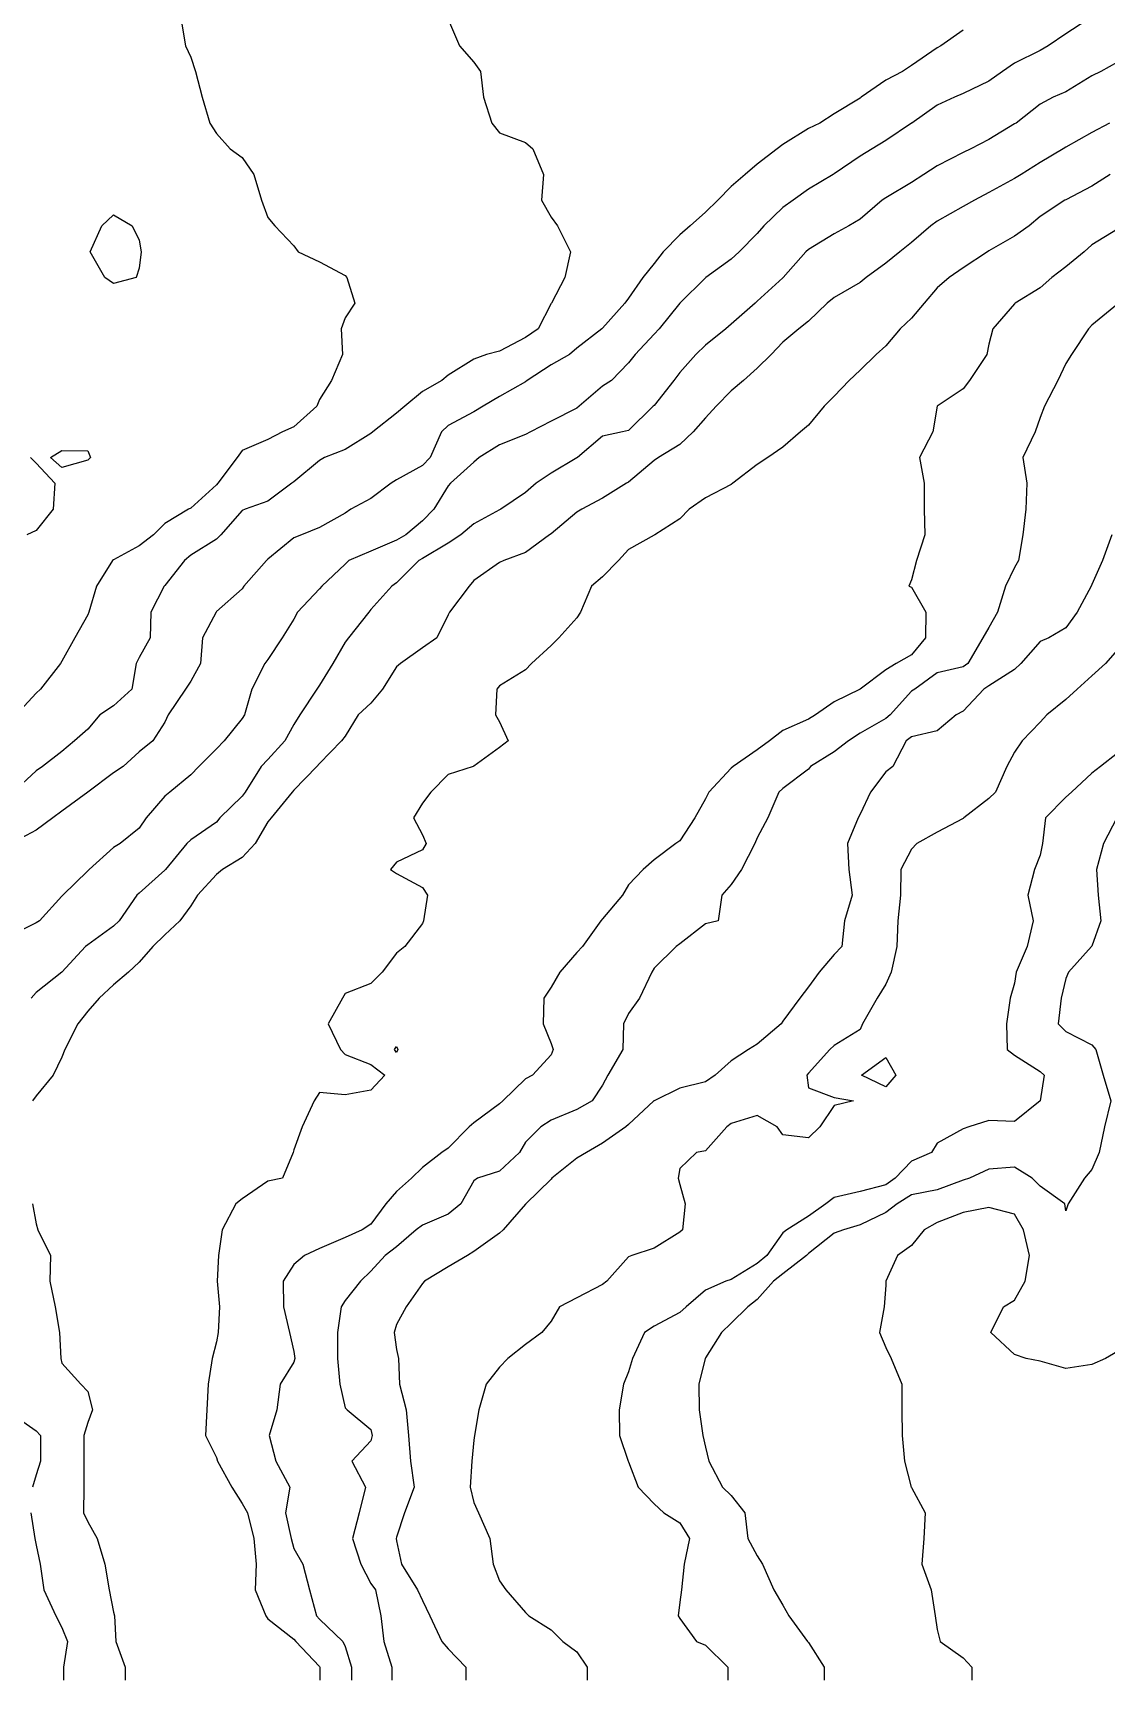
# Model space of a CAD drawing. Header units: metres. Extents: x 2681030 to 2681330, y 1246000 to 1246290.
# Drawn here: x 2681222.69 to 2681243.53, y 1246000 to 1246032 of the extents above; entities that cross this region are included whole.
import ezdxf

# ---------------------------------------------------------------- set-up
doc = ezdxf.new("R2010")
doc.units = ezdxf.units.M
doc.layers.add('BASIS_HOEHENLINIEN', color=8, linetype='Continuous')

msp = doc.modelspace()

# ---------------------------------------------------------------- linework, layer by layer
at = {"layer": 'BASIS_HOEHENLINIEN'}
for points in [[(2681243.152, 1246032.25, 0), (2681242.75, 1246031.982, 0), (2681242.404, 1246031.75, 0), (2681242.25, 1246031.656, 0), (2681241.75, 1246031.414, 0), (2681241.519, 1246031.25, 0), (2681241.25, 1246031.061, 0), (2681240.75, 1246030.823, 0), (2681240.583, 1246030.75, 0), (2681240.25, 1246030.596, 0), (2681239.754, 1246030.25, 0), (2681239.75, 1246030.247, 0), (2681239.25, 1246029.91, 0), (2681238.985, 1246029.75, 0), (2681238.75, 1246029.605, 0), (2681238.25, 1246029.264, 0), (2681238.227, 1246029.25, 0), (2681237.75, 1246028.964, 0), (2681237.454, 1246028.75, 0), (2681237.25, 1246028.606, 0), (2681236.884, 1246028.25, 0), (2681236.75, 1246028.104, 0), (2681236.401, 1246027.75, 0), (2681236.25, 1246027.608, 0), (2681235.756, 1246027.25, 0), (2681235.75, 1246027.245, 0), (2681235.251, 1246026.75, 0), (2681235.25, 1246026.749, 0), (2681234.846, 1246026.25, 0), (2681234.75, 1246026.151, 0), (2681234.38, 1246025.75, 0), (2681234.25, 1246025.593, 0), (2681233.925, 1246025.25, 0), (2681233.75, 1246025.136, 0), (2681233.297, 1246024.75, 0), (2681233.25, 1246024.711, 0), (2681232.75, 1246024.458, 0), (2681232.352, 1246024.25, 0), (2681232.25, 1246024.2, 0), (2681231.75, 1246023.995, 0), (2681231.352, 1246023.75, 0), (2681231.25, 1246023.662, 0), (2681230.793, 1246023.25, 0), (2681230.75, 1246023.204, 0), (2681230.472, 1246022.75, 0), (2681230.25, 1246022.52, 0), (2681229.928, 1246022.25, 0), (2681229.75, 1246022.144, 0), (2681229.25, 1246021.93, 0), (2681228.824, 1246021.75, 0), (2681228.75, 1246021.68, 0), (2681228.294, 1246021.25, 0), (2681228.25, 1246021.203, 0), (2681227.826, 1246020.75, 0), (2681227.75, 1246020.613, 0), (2681227.529, 1246020.25, 0), (2681227.25, 1246019.825, 0), (2681227.192, 1246019.75, 0), (2681226.938, 1246019.25, 0), (2681226.798, 1246018.75, 0), (2681226.75, 1246018.68, 0), (2681226.399, 1246018.25, 0), (2681226.25, 1246018.091, 0), (2681225.908, 1246017.75, 0), (2681225.75, 1246017.588, 0), (2681225.345, 1246017.25, 0), (2681225.25, 1246017.175, 0), (2681224.885, 1246016.75, 0), (2681224.75, 1246016.55, 0), (2681224.378, 1246016.25, 0), (2681224.25, 1246016.177, 0), (2681223.776, 1246015.75, 0), (2681223.75, 1246015.719, 0), (2681223.267, 1246015.25, 0), (2681223.25, 1246015.228, 0), (2681222.813, 1246014.75, 0), (2681222.75, 1246014.71, 0), (2681222.25, 1246014.46, 0)], [(2681240.75, 1246032.055, 0), (2681240.318, 1246031.75, 0), (2681240.25, 1246031.713, 0), (2681239.75, 1246031.365, 0), (2681239.575, 1246031.25, 0), (2681239.25, 1246031.083, 0), (2681238.771, 1246030.75, 0), (2681238.75, 1246030.732, 0), (2681238.25, 1246030.43, 0), (2681237.968, 1246030.25, 0), (2681237.75, 1246030.141, 0), (2681237.25, 1246029.835, 0), (2681237.143, 1246029.75, 0), (2681236.75, 1246029.45, 0), (2681236.522, 1246029.25, 0), (2681236.25, 1246029.014, 0), (2681235.986, 1246028.75, 0), (2681235.75, 1246028.518, 0), (2681235.449, 1246028.25, 0), (2681235.25, 1246028.076, 0), (2681234.929, 1246027.75, 0), (2681234.75, 1246027.518, 0), (2681234.53, 1246027.25, 0), (2681234.25, 1246026.846, 0), (2681234.18, 1246026.75, 0), (2681233.75, 1246026.264, 0), (2681233.738, 1246026.25, 0), (2681233.25, 1246025.876, 0), (2681233.11, 1246025.75, 0), (2681232.75, 1246025.552, 0), (2681232.283, 1246025.25, 0), (2681232.25, 1246025.223, 0), (2681231.75, 1246024.934, 0), (2681231.429, 1246024.75, 0), (2681231.25, 1246024.636, 0), (2681230.75, 1246024.375, 0), (2681230.618, 1246024.25, 0), (2681230.4, 1246023.75, 0), (2681230.25, 1246023.595, 0), (2681229.75, 1246023.321, 0), (2681229.643, 1246023.25, 0), (2681229.25, 1246022.955, 0), (2681228.86, 1246022.75, 0), (2681228.75, 1246022.67, 0), (2681228.25, 1246022.392, 0), (2681227.899, 1246022.25, 0), (2681227.75, 1246022.194, 0), (2681227.25, 1246021.774, 0), (2681227.225, 1246021.75, 0), (2681226.781, 1246021.25, 0), (2681226.75, 1246021.203, 0), (2681226.25, 1246020.762, 0), (2681226.242, 1246020.75, 0), (2681225.98, 1246020.25, 0), (2681225.94, 1246019.75, 0), (2681225.75, 1246019.406, 0), (2681225.649, 1246019.25, 0), (2681225.312, 1246018.75, 0), (2681225.25, 1246018.611, 0), (2681225.016, 1246018.25, 0), (2681224.75, 1246018.031, 0), (2681224.436, 1246017.75, 0), (2681224.25, 1246017.628, 0), (2681223.75, 1246017.251, 0), (2681223.749, 1246017.25, 0), (2681223.25, 1246016.882, 0), (2681223.071, 1246016.75, 0), (2681222.75, 1246016.51, 0), (2681222.263, 1246016.25, 0)], [(2681230.757, 1246032.25, 0), (2681230.973, 1246031.75, 0), (2681231.25, 1246031.429, 0), (2681231.377, 1246031.25, 0), (2681231.438, 1246030.75, 0), (2681231.597, 1246030.25, 0), (2681231.75, 1246030.059, 0), (2681232.25, 1246029.869, 0), (2681232.396, 1246029.75, 0), (2681232.6, 1246029.25, 0), (2681232.561, 1246028.75, 0), (2681232.75, 1246028.418, 0), (2681232.871, 1246028.25, 0), (2681233.128, 1246027.75, 0), (2681233.019, 1246027.25, 0), (2681232.756, 1246026.75, 0), (2681232.75, 1246026.743, 0), (2681232.496, 1246026.25, 0), (2681232.25, 1246026.083, 0), (2681231.75, 1246025.817, 0), (2681231.497, 1246025.75, 0), (2681231.25, 1246025.66, 0), (2681230.75, 1246025.351, 0), (2681230.626, 1246025.25, 0), (2681230.25, 1246025.035, 0), (2681229.912, 1246024.75, 0), (2681229.75, 1246024.613, 0), (2681229.286, 1246024.25, 0), (2681229.25, 1246024.221, 0), (2681228.75, 1246023.904, 0), (2681228.347, 1246023.75, 0), (2681228.25, 1246023.695, 0), (2681227.75, 1246023.28, 0), (2681227.717, 1246023.25, 0), (2681227.25, 1246022.905, 0), (2681226.81, 1246022.75, 0), (2681226.75, 1246022.72, 0), (2681226.337, 1246022.25, 0), (2681226.25, 1246022.167, 0), (2681225.75, 1246021.856, 0), (2681225.629, 1246021.75, 0), (2681225.25, 1246021.263, 0), (2681225.235, 1246021.25, 0), (2681224.977, 1246020.75, 0), (2681224.964, 1246020.25, 0), (2681224.75, 1246019.864, 0), (2681224.692, 1246019.75, 0), (2681224.607, 1246019.25, 0), (2681224.25, 1246018.929, 0), (2681223.985, 1246018.75, 0), (2681223.75, 1246018.471, 0), (2681223.492, 1246018.25, 0), (2681223.25, 1246018.041, 0), (2681222.874, 1246017.75, 0), (2681222.75, 1246017.664, 0), (2681222.301, 1246017.25, 0)], [(2681225.564, 1246032.25, 0), (2681225.652, 1246031.75, 0), (2681225.75, 1246031.527, 0), (2681225.846, 1246031.25, 0), (2681225.971, 1246030.75, 0), (2681226.122, 1246030.25, 0), (2681226.25, 1246030.049, 0), (2681226.518, 1246029.75, 0), (2681226.75, 1246029.577, 0), (2681226.979, 1246029.25, 0), (2681227.122, 1246028.75, 0), (2681227.25, 1246028.412, 0), (2681227.384, 1246028.25, 0), (2681227.75, 1246027.865, 0), (2681227.838, 1246027.75, 0), (2681228.25, 1246027.555, 0), (2681228.75, 1246027.289, 0), (2681228.784, 1246027.25, 0), (2681228.936, 1246026.75, 0), (2681228.75, 1246026.463, 0), (2681228.673, 1246026.25, 0), (2681228.698, 1246025.75, 0), (2681228.487, 1246025.25, 0), (2681228.25, 1246024.877, 0), (2681228.2, 1246024.75, 0), (2681227.75, 1246024.349, 0), (2681227.533, 1246024.25, 0), (2681227.25, 1246024.099, 0), (2681226.75, 1246023.886, 0), (2681226.651, 1246023.75, 0), (2681226.276, 1246023.25, 0), (2681226.25, 1246023.218, 0), (2681225.75, 1246022.77, 0), (2681225.709, 1246022.75, 0), (2681225.25, 1246022.471, 0), (2681225.026, 1246022.25, 0), (2681224.75, 1246022.033, 0), (2681224.25, 1246021.766, 0), (2681224.232, 1246021.75, 0), (2681223.921, 1246021.25, 0), (2681223.774, 1246020.75, 0), (2681223.75, 1246020.697, 0), (2681223.498, 1246020.25, 0), (2681223.25, 1246019.798, 0), (2681223.219, 1246019.75, 0), (2681222.831, 1246019.25, 0), (2681222.75, 1246019.173, 0), (2681222.358, 1246018.75, 0)], [(2681243.75, 1246031.432, 0), (2681243.425, 1246031.25, 0), (2681243.25, 1246031.164, 0), (2681242.75, 1246030.857, 0), (2681242.5, 1246030.75, 0), (2681242.25, 1246030.618, 0), (2681241.784, 1246030.25, 0), (2681241.75, 1246030.231, 0), (2681241.25, 1246029.93, 0), (2681240.901, 1246029.75, 0), (2681240.75, 1246029.679, 0), (2681240.25, 1246029.42, 0), (2681239.987, 1246029.25, 0), (2681239.75, 1246029.097, 0), (2681239.25, 1246028.799, 0), (2681239.179, 1246028.75, 0), (2681238.75, 1246028.384, 0), (2681238.53, 1246028.25, 0), (2681238.25, 1246028.095, 0), (2681237.75, 1246027.792, 0), (2681237.699, 1246027.75, 0), (2681237.259, 1246027.25, 0), (2681237.25, 1246027.24, 0), (2681236.75, 1246026.79, 0), (2681236.712, 1246026.75, 0), (2681236.25, 1246026.342, 0), (2681236.141, 1246026.25, 0), (2681235.75, 1246025.933, 0), (2681235.559, 1246025.75, 0), (2681235.25, 1246025.4, 0), (2681235.132, 1246025.25, 0), (2681234.75, 1246024.764, 0), (2681234.735, 1246024.75, 0), (2681234.25, 1246024.275, 0), (2681234.138, 1246024.25, 0), (2681233.75, 1246024.163, 0), (2681233.26, 1246023.75, 0), (2681233.25, 1246023.744, 0), (2681232.75, 1246023.445, 0), (2681232.463, 1246023.25, 0), (2681232.25, 1246023.072, 0), (2681231.775, 1246022.75, 0), (2681231.75, 1246022.737, 0), (2681231.25, 1246022.46, 0), (2681230.996, 1246022.25, 0), (2681230.75, 1246022.085, 0), (2681230.25, 1246021.791, 0), (2681230.181, 1246021.75, 0), (2681229.75, 1246021.314, 0), (2681229.657, 1246021.25, 0), (2681229.25, 1246020.8, 0), (2681229.212, 1246020.75, 0), (2681228.812, 1246020.25, 0), (2681228.75, 1246020.162, 0), (2681228.511, 1246019.75, 0), (2681228.25, 1246019.331, 0), (2681228.201, 1246019.25, 0), (2681227.867, 1246018.75, 0), (2681227.75, 1246018.562, 0), (2681227.579, 1246018.25, 0), (2681227.25, 1246017.882, 0), (2681227.118, 1246017.75, 0), (2681226.81, 1246017.25, 0), (2681226.75, 1246017.173, 0), (2681226.316, 1246016.75, 0), (2681226.25, 1246016.668, 0), (2681225.75, 1246016.321, 0), (2681225.675, 1246016.25, 0), (2681225.262, 1246015.75, 0), (2681225.25, 1246015.735, 0), (2681224.75, 1246015.289, 0), (2681224.706, 1246015.25, 0), (2681224.363, 1246014.75, 0), (2681224.25, 1246014.647, 0), (2681223.75, 1246014.286, 0), (2681223.708, 1246014.25, 0), (2681223.25, 1246013.75, 0), (2681223.25, 1246013.75, 0), (2681222.75, 1246013.357, 0), (2681222.654, 1246013.25, 0)], [(2681243.593, 1246030.25, 0), (2681243.25, 1246030.064, 0), (2681242.75, 1246029.781, 0), (2681242.697, 1246029.75, 0), (2681242.25, 1246029.482, 0), (2681241.879, 1246029.25, 0), (2681241.75, 1246029.171, 0), (2681241.25, 1246028.897, 0), (2681240.974, 1246028.75, 0), (2681240.75, 1246028.629, 0), (2681240.25, 1246028.344, 0), (2681240.124, 1246028.25, 0), (2681239.75, 1246027.928, 0), (2681239.522, 1246027.75, 0), (2681239.25, 1246027.526, 0), (2681238.872, 1246027.25, 0), (2681238.75, 1246027.149, 0), (2681238.25, 1246026.86, 0), (2681238.11, 1246026.75, 0), (2681237.75, 1246026.401, 0), (2681237.561, 1246026.25, 0), (2681237.25, 1246025.995, 0), (2681237.022, 1246025.75, 0), (2681236.75, 1246025.49, 0), (2681236.485, 1246025.25, 0), (2681236.25, 1246025.044, 0), (2681235.958, 1246024.75, 0), (2681235.75, 1246024.52, 0), (2681235.508, 1246024.25, 0), (2681235.25, 1246024.007, 0), (2681234.836, 1246023.75, 0), (2681234.75, 1246023.694, 0), (2681234.25, 1246023.271, 0), (2681234.217, 1246023.25, 0), (2681233.75, 1246022.959, 0), (2681233.347, 1246022.75, 0), (2681233.25, 1246022.692, 0), (2681232.75, 1246022.271, 0), (2681232.717, 1246022.25, 0), (2681232.25, 1246021.909, 0), (2681231.83, 1246021.75, 0), (2681231.75, 1246021.712, 0), (2681231.25, 1246021.361, 0), (2681231.157, 1246021.25, 0), (2681230.778, 1246020.75, 0), (2681230.75, 1246020.698, 0), (2681230.529, 1246020.25, 0), (2681230.25, 1246020.052, 0), (2681229.827, 1246019.75, 0), (2681229.75, 1246019.686, 0), (2681229.475, 1246019.25, 0), (2681229.25, 1246018.979, 0), (2681229.005, 1246018.75, 0), (2681228.75, 1246018.336, 0), (2681228.681, 1246018.25, 0), (2681228.25, 1246017.806, 0), (2681228.2, 1246017.75, 0), (2681227.75, 1246017.288, 0), (2681227.719, 1246017.25, 0), (2681227.313, 1246016.75, 0), (2681227.25, 1246016.674, 0), (2681226.999, 1246016.25, 0), (2681226.75, 1246015.979, 0), (2681226.366, 1246015.75, 0), (2681226.25, 1246015.648, 0), (2681225.885, 1246015.25, 0), (2681225.75, 1246015.044, 0), (2681225.538, 1246014.75, 0), (2681225.25, 1246014.475, 0), (2681225.013, 1246014.25, 0), (2681224.75, 1246013.944, 0), (2681224.54, 1246013.75, 0), (2681224.25, 1246013.505, 0), (2681223.973, 1246013.25, 0), (2681223.75, 1246012.995, 0), (2681223.56, 1246012.75, 0), (2681223.307, 1246012.25, 0), (2681223.25, 1246012.101, 0), (2681223.081, 1246011.75, 0), (2681222.75, 1246011.348, 0), (2681222.68, 1246011.25, 0)], [(2681243.611, 1246029.25, 0), (2681243.25, 1246029.026, 0), (2681242.75, 1246028.759, 0), (2681242.73, 1246028.75, 0), (2681242.25, 1246028.436, 0), (2681242.032, 1246028.25, 0), (2681241.75, 1246028.052, 0), (2681241.25, 1246027.765, 0), (2681241.225, 1246027.75, 0), (2681240.75, 1246027.434, 0), (2681240.483, 1246027.25, 0), (2681240.25, 1246027.046, 0), (2681239.995, 1246026.75, 0), (2681239.75, 1246026.46, 0), (2681239.528, 1246026.25, 0), (2681239.25, 1246025.923, 0), (2681239.066, 1246025.75, 0), (2681238.75, 1246025.451, 0), (2681238.538, 1246025.25, 0), (2681238.25, 1246024.946, 0), (2681238.053, 1246024.75, 0), (2681237.75, 1246024.377, 0), (2681237.591, 1246024.25, 0), (2681237.25, 1246023.953, 0), (2681236.959, 1246023.75, 0), (2681236.75, 1246023.613, 0), (2681236.278, 1246023.25, 0), (2681236.25, 1246023.23, 0), (2681235.75, 1246022.969, 0), (2681235.43, 1246022.75, 0), (2681235.25, 1246022.56, 0), (2681234.766, 1246022.25, 0), (2681234.75, 1246022.24, 0), (2681234.25, 1246021.965, 0), (2681234.057, 1246021.75, 0), (2681233.75, 1246021.435, 0), (2681233.533, 1246021.25, 0), (2681233.322, 1246020.75, 0), (2681233.25, 1246020.638, 0), (2681232.901, 1246020.25, 0), (2681232.75, 1246020.098, 0), (2681232.372, 1246019.75, 0), (2681232.25, 1246019.627, 0), (2681231.75, 1246019.315, 0), (2681231.699, 1246019.25, 0), (2681231.672, 1246018.75, 0), (2681231.75, 1246018.619, 0), (2681231.914, 1246018.25, 0), (2681231.75, 1246018.117, 0), (2681231.25, 1246017.754, 0), (2681231.237, 1246017.75, 0), (2681230.75, 1246017.594, 0), (2681230.412, 1246017.25, 0), (2681230.25, 1246017.033, 0), (2681230.08, 1246016.75, 0), (2681230.25, 1246016.424, 0), (2681230.323, 1246016.25, 0), (2681230.25, 1246016.13, 0), (2681229.75, 1246015.891, 0), (2681229.629, 1246015.75, 0), (2681229.75, 1246015.67, 0), (2681230.25, 1246015.4, 0), (2681230.352, 1246015.25, 0), (2681230.272, 1246014.75, 0), (2681230.25, 1246014.696, 0), (2681229.91, 1246014.25, 0), (2681229.75, 1246014.121, 0), (2681229.47, 1246013.75, 0), (2681229.25, 1246013.533, 0), (2681228.75, 1246013.34, 0), (2681228.7, 1246013.25, 0), (2681228.419, 1246012.75, 0), (2681228.66, 1246012.25, 0), (2681228.75, 1246012.153, 0), (2681229.25, 1246011.962, 0), (2681229.523, 1246011.75, 0), (2681229.25, 1246011.46, 0), (2681228.75, 1246011.367, 0), (2681228.25, 1246011.412, 0), (2681228.15, 1246011.25, 0), (2681227.916, 1246010.75, 0), (2681227.75, 1246010.301, 0), (2681227.742, 1246010.25, 0), (2681227.533, 1246009.75, 0), (2681227.25, 1246009.69, 0), (2681226.75, 1246009.349, 0), (2681226.624, 1246009.25, 0), (2681226.363, 1246008.75, 0), (2681226.293, 1246008.25, 0), (2681226.266, 1246007.75, 0), (2681226.311, 1246007.25, 0), (2681226.281, 1246006.75, 0), (2681226.25, 1246006.57, 0), (2681226.168, 1246006.25, 0), (2681226.092, 1246005.75, 0), (2681226.066, 1246005.25, 0), (2681226.038, 1246004.75, 0), (2681226.25, 1246004.323, 0), (2681226.271, 1246004.25, 0), (2681226.55, 1246003.75, 0), (2681226.75, 1246003.431, 0), (2681226.856, 1246003.25, 0), (2681226.977, 1246002.75, 0), (2681227.02, 1246002.25, 0), (2681227.005, 1246001.75, 0), (2681227.209, 1246001.25, 0), (2681227.25, 1246001.189, 0), (2681227.75, 1246000.793, 0), (2681227.79, 1246000.75, 0), (2681228.25, 1246000.266, 0), (2681228.261, 1246000.25, 0), (2681228.261, 1246000, 0)], [(2681224.691, 1246027.25, 0), (2681224.25, 1246027.133, 0), (2681224.082, 1246027.25, 0), (2681223.797, 1246027.75, 0), (2681224.025, 1246028.25, 0), (2681224.25, 1246028.466, 0), (2681224.615, 1246028.25, 0), (2681224.75, 1246027.973, 0), (2681224.788, 1246027.75, 0), (2681224.75, 1246027.431, 0), (2681224.691, 1246027.25, 0)], [(2681243.75, 1246028.186, 0), (2681243.25, 1246027.885, 0), (2681243.102, 1246027.75, 0), (2681242.75, 1246027.456, 0), (2681242.475, 1246027.25, 0), (2681242.25, 1246027.045, 0), (2681241.766, 1246026.75, 0), (2681241.75, 1246026.736, 0), (2681241.332, 1246026.25, 0), (2681241.25, 1246025.951, 0), (2681241.213, 1246025.75, 0), (2681240.878, 1246025.25, 0), (2681240.75, 1246025.085, 0), (2681240.25, 1246024.751, 0), (2681240.249, 1246024.75, 0), (2681240.164, 1246024.25, 0), (2681239.908, 1246023.75, 0), (2681239.993, 1246023.25, 0), (2681239.993, 1246022.75, 0), (2681240.011, 1246022.25, 0), (2681239.846, 1246021.75, 0), (2681239.75, 1246021.378, 0), (2681239.697, 1246021.25, 0), (2681239.75, 1246021.23, 0), (2681240.028, 1246020.75, 0), (2681240.024, 1246020.25, 0), (2681239.75, 1246019.917, 0), (2681239.455, 1246019.75, 0), (2681239.25, 1246019.625, 0), (2681238.751, 1246019.25, 0), (2681238.75, 1246019.249, 0), (2681238.25, 1246019.003, 0), (2681237.885, 1246018.75, 0), (2681237.75, 1246018.665, 0), (2681237.25, 1246018.448, 0), (2681236.993, 1246018.25, 0), (2681236.75, 1246018.072, 0), (2681236.283, 1246017.75, 0), (2681236.25, 1246017.716, 0), (2681235.813, 1246017.25, 0), (2681235.75, 1246017.123, 0), (2681235.543, 1246016.75, 0), (2681235.25, 1246016.302, 0), (2681235.171, 1246016.25, 0), (2681234.75, 1246015.933, 0), (2681234.535, 1246015.75, 0), (2681234.25, 1246015.449, 0), (2681234.139, 1246015.25, 0), (2681233.75, 1246014.79, 0), (2681233.715, 1246014.75, 0), (2681233.36, 1246014.25, 0), (2681233.25, 1246014.135, 0), (2681232.922, 1246013.75, 0), (2681232.75, 1246013.463, 0), (2681232.61, 1246013.25, 0), (2681232.595, 1246012.75, 0), (2681232.75, 1246012.368, 0), (2681232.793, 1246012.25, 0), (2681232.75, 1246012.15, 0), (2681232.389, 1246011.75, 0), (2681232.25, 1246011.679, 0), (2681231.811, 1246011.25, 0), (2681231.75, 1246011.193, 0), (2681231.25, 1246010.827, 0), (2681231.16, 1246010.75, 0), (2681230.75, 1246010.333, 0), (2681230.627, 1246010.25, 0), (2681230.25, 1246009.959, 0), (2681230.038, 1246009.75, 0), (2681229.75, 1246009.492, 0), (2681229.539, 1246009.25, 0), (2681229.25, 1246008.858, 0), (2681229.079, 1246008.75, 0), (2681228.75, 1246008.598, 0), (2681228.25, 1246008.387, 0), (2681227.963, 1246008.25, 0), (2681227.75, 1246008.072, 0), (2681227.546, 1246007.75, 0), (2681227.553, 1246007.25, 0), (2681227.668, 1246006.75, 0), (2681227.75, 1246006.384, 0), (2681227.771, 1246006.25, 0), (2681227.75, 1246006.175, 0), (2681227.488, 1246005.75, 0), (2681227.425, 1246005.25, 0), (2681227.275, 1246004.75, 0), (2681227.401, 1246004.25, 0), (2681227.674, 1246003.75, 0), (2681227.591, 1246003.25, 0), (2681227.7, 1246002.75, 0), (2681227.75, 1246002.554, 0), (2681227.927, 1246002.25, 0), (2681228.06, 1246001.75, 0), (2681228.191, 1246001.25, 0), (2681228.25, 1246001.185, 0), (2681228.706, 1246000.75, 0), (2681228.75, 1246000.654, 0), (2681228.874, 1246000.25, 0), (2681228.874, 1246000, 0)], [(2681243.75, 1246026.728, 0), (2681243.25, 1246026.323, 0), (2681243.187, 1246026.25, 0), (2681242.856, 1246025.75, 0), (2681242.75, 1246025.578, 0), (2681242.592, 1246025.25, 0), (2681242.333, 1246024.75, 0), (2681242.25, 1246024.526, 0), (2681242.151, 1246024.25, 0), (2681241.911, 1246023.75, 0), (2681241.987, 1246023.25, 0), (2681241.972, 1246022.75, 0), (2681241.91, 1246022.25, 0), (2681241.827, 1246021.75, 0), (2681241.75, 1246021.613, 0), (2681241.573, 1246021.25, 0), (2681241.423, 1246020.75, 0), (2681241.25, 1246020.448, 0), (2681241.136, 1246020.25, 0), (2681240.841, 1246019.75, 0), (2681240.75, 1246019.687, 0), (2681240.25, 1246019.569, 0), (2681239.814, 1246019.25, 0), (2681239.75, 1246019.211, 0), (2681239.335, 1246018.75, 0), (2681239.25, 1246018.679, 0), (2681238.75, 1246018.393, 0), (2681238.525, 1246018.25, 0), (2681238.25, 1246018.032, 0), (2681237.79, 1246017.75, 0), (2681237.75, 1246017.699, 0), (2681237.25, 1246017.324, 0), (2681237.173, 1246017.25, 0), (2681236.959, 1246016.75, 0), (2681236.75, 1246016.364, 0), (2681236.709, 1246016.25, 0), (2681236.448, 1246015.75, 0), (2681236.25, 1246015.455, 0), (2681236.067, 1246015.25, 0), (2681235.994, 1246014.75, 0), (2681235.75, 1246014.69, 0), (2681235.25, 1246014.301, 0), (2681235.181, 1246014.25, 0), (2681234.75, 1246013.828, 0), (2681234.704, 1246013.75, 0), (2681234.464, 1246013.25, 0), (2681234.25, 1246012.951, 0), (2681234.156, 1246012.75, 0), (2681234.14, 1246012.25, 0), (2681233.853, 1246011.75, 0), (2681233.75, 1246011.556, 0), (2681233.546, 1246011.25, 0), (2681233.25, 1246011.087, 0), (2681232.75, 1246010.876, 0), (2681232.551, 1246010.75, 0), (2681232.25, 1246010.453, 0), (2681232.137, 1246010.25, 0), (2681231.75, 1246009.886, 0), (2681231.323, 1246009.75, 0), (2681231.25, 1246009.702, 0), (2681230.998, 1246009.25, 0), (2681230.75, 1246009.054, 0), (2681230.25, 1246008.837, 0), (2681230.13, 1246008.75, 0), (2681229.75, 1246008.418, 0), (2681229.53, 1246008.25, 0), (2681229.25, 1246007.947, 0), (2681229.049, 1246007.75, 0), (2681228.75, 1246007.373, 0), (2681228.675, 1246007.25, 0), (2681228.602, 1246006.75, 0), (2681228.603, 1246006.25, 0), (2681228.649, 1246005.75, 0), (2681228.75, 1246005.288, 0), (2681228.786, 1246005.25, 0), (2681229.25, 1246004.87, 0), (2681229.273, 1246004.75, 0), (2681229.25, 1246004.647, 0), (2681228.88, 1246004.25, 0), (2681229.144, 1246003.75, 0), (2681229.023, 1246003.25, 0), (2681228.892, 1246002.75, 0), (2681229.056, 1246002.25, 0), (2681229.25, 1246001.874, 0), (2681229.337, 1246001.75, 0), (2681229.444, 1246001.25, 0), (2681229.502, 1246000.75, 0), (2681229.655, 1246000.25, 0), (2681229.655, 1246000, 0)], [(2681222.64, 1246023.75, 0), (2681222.75, 1246023.64, 0), (2681223.114, 1246023.25, 0), (2681223.076, 1246022.75, 0), (2681222.75, 1246022.333, 0), (2681222.568, 1246022.25, 0)], [(2681223.807, 1246023.75, 0), (2681223.75, 1246023.701, 0), (2681223.25, 1246023.56, 0), (2681223.027, 1246023.75, 0), (2681223.25, 1246023.887, 0), (2681223.75, 1246023.883, 0), (2681223.807, 1246023.75, 0)], [(2681243.638, 1246022.25, 0), (2681243.458, 1246021.75, 0), (2681243.25, 1246021.283, 0), (2681243.239, 1246021.25, 0), (2681242.966, 1246020.75, 0), (2681242.75, 1246020.441, 0), (2681242.414, 1246020.25, 0), (2681242.25, 1246020.176, 0), (2681241.872, 1246019.75, 0), (2681241.75, 1246019.63, 0), (2681241.25, 1246019.316, 0), (2681241.156, 1246019.25, 0), (2681240.75, 1246018.822, 0), (2681240.62, 1246018.75, 0), (2681240.25, 1246018.443, 0), (2681239.75, 1246018.328, 0), (2681239.644, 1246018.25, 0), (2681239.387, 1246017.75, 0), (2681239.25, 1246017.648, 0), (2681238.952, 1246017.25, 0), (2681238.75, 1246016.825, 0), (2681238.715, 1246016.75, 0), (2681238.506, 1246016.25, 0), (2681238.533, 1246015.75, 0), (2681238.597, 1246015.25, 0), (2681238.449, 1246014.75, 0), (2681238.398, 1246014.25, 0), (2681238.25, 1246014.093, 0), (2681237.959, 1246013.75, 0), (2681237.75, 1246013.467, 0), (2681237.579, 1246013.25, 0), (2681237.25, 1246012.804, 0), (2681237.216, 1246012.75, 0), (2681236.75, 1246012.353, 0), (2681236.584, 1246012.25, 0), (2681236.25, 1246012.027, 0), (2681235.937, 1246011.75, 0), (2681235.75, 1246011.62, 0), (2681235.25, 1246011.501, 0), (2681234.75, 1246011.256, 0), (2681234.744, 1246011.25, 0), (2681234.25, 1246010.793, 0), (2681234.2, 1246010.75, 0), (2681233.75, 1246010.43, 0), (2681233.436, 1246010.25, 0), (2681233.25, 1246010.14, 0), (2681232.763, 1246009.75, 0), (2681232.75, 1246009.732, 0), (2681232.257, 1246009.25, 0), (2681232.25, 1246009.246, 0), (2681231.822, 1246008.75, 0), (2681231.75, 1246008.684, 0), (2681231.25, 1246008.325, 0), (2681231.123, 1246008.25, 0), (2681230.75, 1246008.026, 0), (2681230.292, 1246007.75, 0), (2681230.25, 1246007.702, 0), (2681229.935, 1246007.25, 0), (2681229.75, 1246006.908, 0), (2681229.702, 1246006.75, 0), (2681229.75, 1246006.424, 0), (2681229.785, 1246006.25, 0), (2681229.808, 1246005.75, 0), (2681229.936, 1246005.25, 0), (2681229.981, 1246004.75, 0), (2681230.017, 1246004.25, 0), (2681230.092, 1246003.75, 0), (2681229.905, 1246003.25, 0), (2681229.75, 1246002.775, 0), (2681229.742, 1246002.75, 0), (2681229.75, 1246002.705, 0), (2681229.842, 1246002.25, 0), (2681230.155, 1246001.75, 0), (2681230.25, 1246001.546, 0), (2681230.397, 1246001.25, 0), (2681230.629, 1246000.75, 0), (2681230.75, 1246000.606, 0), (2681231.096, 1246000.25, 0), (2681231.096, 1246000, 0)], [(2681243.75, 1246020.018, 0), (2681243.515, 1246019.75, 0), (2681243.25, 1246019.507, 0), (2681242.969, 1246019.25, 0), (2681242.75, 1246019.05, 0), (2681242.381, 1246018.75, 0), (2681242.25, 1246018.609, 0), (2681241.902, 1246018.25, 0), (2681241.75, 1246018.028, 0), (2681241.6, 1246017.75, 0), (2681241.378, 1246017.25, 0), (2681241.25, 1246017.125, 0), (2681240.768, 1246016.75, 0), (2681240.75, 1246016.738, 0), (2681240.25, 1246016.475, 0), (2681239.853, 1246016.25, 0), (2681239.75, 1246016.142, 0), (2681239.543, 1246015.75, 0), (2681239.535, 1246015.25, 0), (2681239.481, 1246014.75, 0), (2681239.462, 1246014.25, 0), (2681239.354, 1246013.75, 0), (2681239.25, 1246013.522, 0), (2681239.084, 1246013.25, 0), (2681238.796, 1246012.75, 0), (2681238.75, 1246012.639, 0), (2681238.25, 1246012.33, 0), (2681238.165, 1246012.25, 0), (2681237.75, 1246011.793, 0), (2681237.714, 1246011.75, 0), (2681237.75, 1246011.503, 0), (2681238.25, 1246011.321, 0), (2681238.622, 1246011.25, 0), (2681238.25, 1246011.162, 0), (2681237.971, 1246010.75, 0), (2681237.75, 1246010.535, 0), (2681237.25, 1246010.592, 0), (2681237.138, 1246010.75, 0), (2681236.75, 1246010.97, 0), (2681236.25, 1246010.814, 0), (2681236.165, 1246010.75, 0), (2681235.75, 1246010.282, 0), (2681235.576, 1246010.25, 0), (2681235.25, 1246009.939, 0), (2681235.216, 1246009.75, 0), (2681235.25, 1246009.627, 0), (2681235.355, 1246009.25, 0), (2681235.301, 1246008.75, 0), (2681235.25, 1246008.699, 0), (2681234.75, 1246008.393, 0), (2681234.319, 1246008.25, 0), (2681234.25, 1246008.222, 0), (2681233.83, 1246007.75, 0), (2681233.75, 1246007.687, 0), (2681233.25, 1246007.424, 0), (2681232.916, 1246007.25, 0), (2681232.75, 1246006.974, 0), (2681232.57, 1246006.75, 0), (2681232.25, 1246006.522, 0), (2681231.91, 1246006.25, 0), (2681231.75, 1246006.082, 0), (2681231.488, 1246005.75, 0), (2681231.347, 1246005.25, 0), (2681231.261, 1246004.75, 0), (2681231.25, 1246004.663, 0), (2681231.208, 1246004.25, 0), (2681231.176, 1246003.75, 0), (2681231.25, 1246003.452, 0), (2681231.34, 1246003.25, 0), (2681231.562, 1246002.75, 0), (2681231.627, 1246002.25, 0), (2681231.75, 1246001.929, 0), (2681231.873, 1246001.75, 0), (2681232.25, 1246001.311, 0), (2681232.317, 1246001.25, 0), (2681232.75, 1246000.976, 0), (2681232.977, 1246000.75, 0), (2681233.25, 1246000.551, 0), (2681233.453, 1246000.25, 0), (2681233.453, 1246000, 0)], [(2681243.75, 1246018.006, 0), (2681243.421, 1246017.75, 0), (2681243.25, 1246017.62, 0), (2681242.854, 1246017.25, 0), (2681242.75, 1246017.153, 0), (2681242.352, 1246016.75, 0), (2681242.296, 1246016.25, 0), (2681242.25, 1246016.027, 0), (2681242.136, 1246015.75, 0), (2681242.007, 1246015.25, 0), (2681242.11, 1246014.75, 0), (2681241.993, 1246014.25, 0), (2681241.78, 1246013.75, 0), (2681241.75, 1246013.54, 0), (2681241.664, 1246013.25, 0), (2681241.596, 1246012.75, 0), (2681241.605, 1246012.25, 0), (2681241.75, 1246012.142, 0), (2681242.25, 1246011.82, 0), (2681242.329, 1246011.75, 0), (2681242.25, 1246011.256, 0), (2681242.249, 1246011.25, 0), (2681241.75, 1246010.852, 0), (2681241.25, 1246010.871, 0), (2681240.864, 1246010.75, 0), (2681240.75, 1246010.708, 0), (2681240.25, 1246010.43, 0), (2681240.139, 1246010.25, 0), (2681239.75, 1246010.081, 0), (2681239.435, 1246009.75, 0), (2681239.25, 1246009.624, 0), (2681238.75, 1246009.492, 0), (2681238.25, 1246009.377, 0), (2681238.085, 1246009.25, 0), (2681237.75, 1246009.011, 0), (2681237.326, 1246008.75, 0), (2681237.25, 1246008.686, 0), (2681236.937, 1246008.25, 0), (2681236.75, 1246008.092, 0), (2681236.25, 1246007.783, 0), (2681236.142, 1246007.75, 0), (2681235.75, 1246007.575, 0), (2681235.371, 1246007.25, 0), (2681235.25, 1246007.144, 0), (2681234.75, 1246006.876, 0), (2681234.567, 1246006.75, 0), (2681234.328, 1246006.25, 0), (2681234.25, 1246005.986, 0), (2681234.155, 1246005.75, 0), (2681234.069, 1246005.25, 0), (2681234.076, 1246004.75, 0), (2681234.247, 1246004.25, 0), (2681234.25, 1246004.241, 0), (2681234.444, 1246003.75, 0), (2681234.75, 1246003.424, 0), (2681234.941, 1246003.25, 0), (2681235.25, 1246003.055, 0), (2681235.438, 1246002.75, 0), (2681235.337, 1246002.25, 0), (2681235.28, 1246001.75, 0), (2681235.25, 1246001.511, 0), (2681235.22, 1246001.25, 0), (2681235.25, 1246001.197, 0), (2681235.573, 1246000.75, 0), (2681235.75, 1246000.68, 0), (2681236.183, 1246000.25, 0), (2681236.183, 1246000, 0)], [(2681243.735, 1246016.75, 0), (2681243.476, 1246016.25, 0), (2681243.343, 1246015.75, 0), (2681243.377, 1246015.25, 0), (2681243.43, 1246014.75, 0), (2681243.25, 1246014.261, 0), (2681243.243, 1246014.25, 0), (2681242.798, 1246013.75, 0), (2681242.75, 1246013.631, 0), (2681242.657, 1246013.25, 0), (2681242.601, 1246012.75, 0), (2681242.75, 1246012.603, 0), (2681243.25, 1246012.34, 0), (2681243.329, 1246012.25, 0), (2681243.471, 1246011.75, 0), (2681243.622, 1246011.25, 0), (2681243.498, 1246010.75, 0), (2681243.392, 1246010.25, 0), (2681243.25, 1246009.921, 0), (2681243.108, 1246009.75, 0), (2681242.79, 1246009.25, 0), (2681242.75, 1246009.115, 0), (2681242.725, 1246009.25, 0), (2681242.25, 1246009.595, 0), (2681242.093, 1246009.75, 0), (2681241.75, 1246009.966, 0), (2681241.25, 1246009.923, 0), (2681240.873, 1246009.75, 0), (2681240.75, 1246009.711, 0), (2681240.25, 1246009.522, 0), (2681239.75, 1246009.429, 0), (2681239.473, 1246009.25, 0), (2681239.25, 1246009.085, 0), (2681238.75, 1246008.842, 0), (2681238.432, 1246008.75, 0), (2681238.25, 1246008.679, 0), (2681237.75, 1246008.284, 0), (2681237.71, 1246008.25, 0), (2681237.25, 1246007.894, 0), (2681237.068, 1246007.75, 0), (2681236.75, 1246007.393, 0), (2681236.571, 1246007.25, 0), (2681236.25, 1246006.932, 0), (2681236.059, 1246006.75, 0), (2681235.75, 1246006.263, 0), (2681235.739, 1246006.25, 0), (2681235.617, 1246005.75, 0), (2681235.625, 1246005.25, 0), (2681235.695, 1246004.75, 0), (2681235.75, 1246004.523, 0), (2681235.814, 1246004.25, 0), (2681236.077, 1246003.75, 0), (2681236.25, 1246003.588, 0), (2681236.513, 1246003.25, 0), (2681236.573, 1246002.75, 0), (2681236.75, 1246002.413, 0), (2681236.855, 1246002.25, 0), (2681237.075, 1246001.75, 0), (2681237.25, 1246001.458, 0), (2681237.364, 1246001.25, 0), (2681237.73, 1246000.75, 0), (2681237.75, 1246000.732, 0), (2681238.053, 1246000.25, 0), (2681238.053, 1246000, 0)], [(2681229.773, 1246012.25, 0), (2681229.75, 1246012.189, 0), (2681229.711, 1246012.25, 0), (2681229.75, 1246012.311, 0), (2681229.773, 1246012.25, 0)], [(2681239.445, 1246011.75, 0), (2681239.25, 1246011.523, 0), (2681238.777, 1246011.75, 0), (2681239.25, 1246012.096, 0), (2681239.445, 1246011.75, 0)], [(2681222.675, 1246009.25, 0), (2681222.75, 1246008.862, 0), (2681222.781, 1246008.75, 0), (2681223.024, 1246008.25, 0), (2681223.017, 1246007.75, 0), (2681223.117, 1246007.25, 0), (2681223.204, 1246006.75, 0), (2681223.23, 1246006.25, 0), (2681223.25, 1246006.158, 0), (2681223.616, 1246005.75, 0), (2681223.75, 1246005.605, 0), (2681223.84, 1246005.25, 0), (2681223.75, 1246005.001, 0), (2681223.675, 1246004.75, 0), (2681223.675, 1246004.25, 0), (2681223.677, 1246003.75, 0), (2681223.667, 1246003.25, 0), (2681223.75, 1246003.075, 0), (2681223.932, 1246002.75, 0), (2681224.08, 1246002.25, 0), (2681224.165, 1246001.75, 0), (2681224.25, 1246001.317, 0), (2681224.267, 1246001.25, 0), (2681224.297, 1246000.75, 0), (2681224.478, 1246000.25, 0), (2681224.478, 1246000, 0)], [(2681243.75, 1246006.38, 0), (2681243.517, 1246006.25, 0), (2681243.25, 1246006.128, 0), (2681242.75, 1246006.054, 0), (2681242.25, 1246006.194, 0), (2681241.975, 1246006.25, 0), (2681241.75, 1246006.325, 0), (2681241.29, 1246006.75, 0), (2681241.539, 1246007.25, 0), (2681241.75, 1246007.379, 0), (2681241.96, 1246007.75, 0), (2681242.042, 1246008.25, 0), (2681241.923, 1246008.75, 0), (2681241.75, 1246009.052, 0), (2681241.25, 1246009.183, 0), (2681240.75, 1246009.081, 0), (2681240.25, 1246008.887, 0), (2681239.993, 1246008.75, 0), (2681239.75, 1246008.444, 0), (2681239.478, 1246008.25, 0), (2681239.253, 1246007.75, 0), (2681239.25, 1246007.67, 0), (2681239.221, 1246007.25, 0), (2681239.128, 1246006.75, 0), (2681239.25, 1246006.459, 0), (2681239.352, 1246006.25, 0), (2681239.562, 1246005.75, 0), (2681239.562, 1246005.25, 0), (2681239.57, 1246004.75, 0), (2681239.616, 1246004.25, 0), (2681239.744, 1246003.75, 0), (2681239.75, 1246003.739, 0), (2681240.014, 1246003.25, 0), (2681239.987, 1246002.75, 0), (2681239.948, 1246002.25, 0), (2681240.133, 1246001.75, 0), (2681240.211, 1246001.25, 0), (2681240.25, 1246000.979, 0), (2681240.308, 1246000.75, 0), (2681240.75, 1246000.434, 0), (2681240.921, 1246000.25, 0), (2681240.921, 1246000, 0)], [(2681222.25, 1246005.19, 0), (2681222.75, 1246004.845, 0), (2681222.833, 1246004.75, 0), (2681222.835, 1246004.25, 0), (2681222.75, 1246003.986, 0), (2681222.679, 1246003.75, 0)], [(2681222.645, 1246003.25, 0), (2681222.723, 1246002.75, 0), (2681222.75, 1246002.62, 0), (2681222.826, 1246002.25, 0), (2681222.898, 1246001.75, 0), (2681223.133, 1246001.25, 0), (2681223.25, 1246001.018, 0), (2681223.356, 1246000.75, 0), (2681223.278, 1246000.25, 0), (2681223.278, 1246000, 0)]]:
    msp.add_polyline3d(points, dxfattribs=at)

doc.saveas('drawing.dxf')
